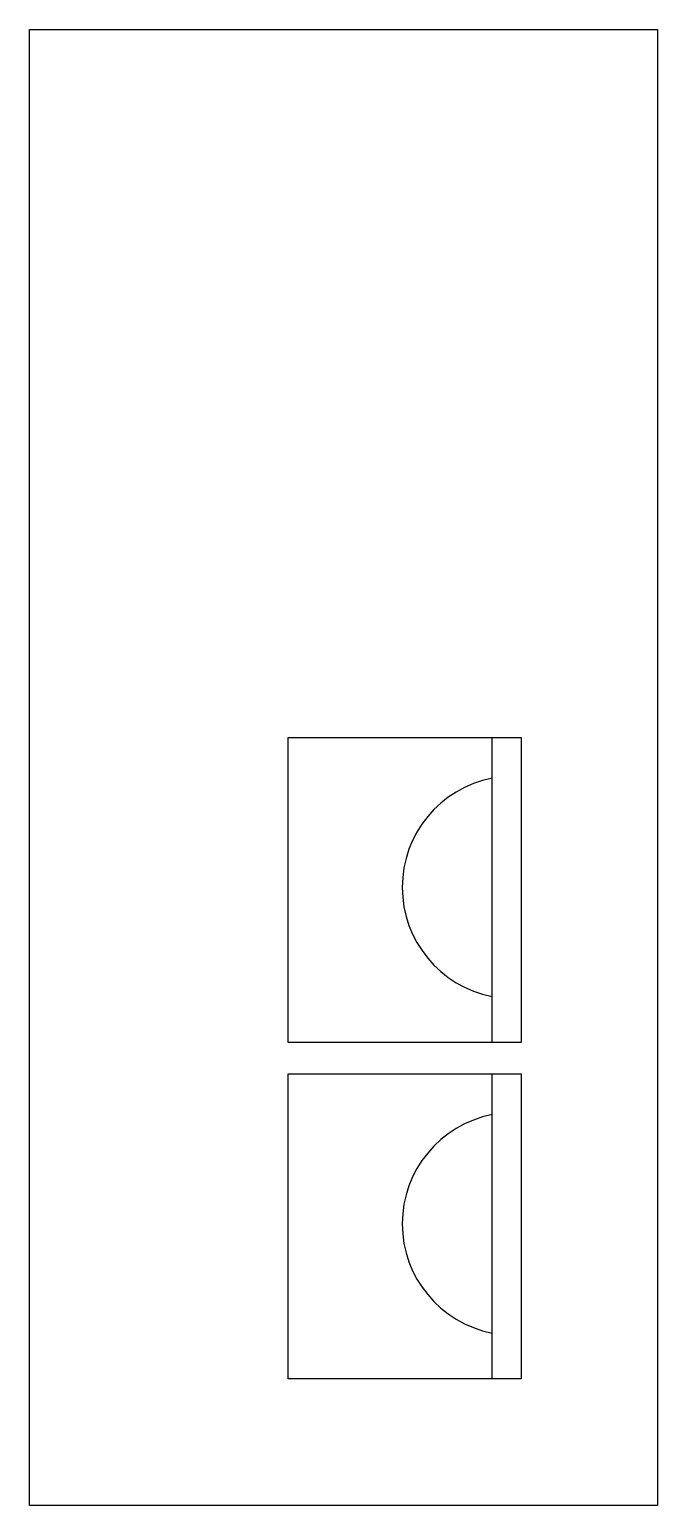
# Model space of a CAD drawing. Extents: x 0 to 46, y 0 to 108.
import ezdxf

# ---------------------------------------------------------------- set-up
doc = ezdxf.new("R2010")
doc.units = 0
doc.layers.add('Camada_1', color=7, linetype='CONTINUOUS')

msp = doc.modelspace()

# ---------------------------------------------------------------- linework, layer by layer
at = {"layer": 'Camada_1', "color": 7}
for points in [[(-0.00004, 108.158576), (45.999871, 108.158576), (45.999871, 0), (-0.00004, 0)], [(18.952513, 56.279301), (36.01142, 56.279301), (36.01142, 33.923784), (18.952513, 33.923784)], [(33.896184, 56.279301), (36.01143, 56.279301), (36.01143, 33.923784), (33.896184, 33.923784)], [(18.952513, 31.626839), (36.01142, 31.626839), (36.01142, 9.271322), (18.952513, 9.271322)], [(33.896184, 31.626839), (36.01143, 31.626839), (36.01143, 9.271322), (33.896184, 9.271322)]]:
    msp.add_lwpolyline(points, close=True, dxfattribs=at)
for points in [[(33.896294, 37.288218), (33.896294, 53.298367)], [(33.896294, 12.635745), (33.896294, 28.645904)]]:
    msp.add_lwpolyline(points, dxfattribs=at)
for points in [[(33.896294, 53.298367), (30.068681, 52.547319), (27.306986, 49.193633), (27.304057, 45.293032)], [(27.304057, 45.293032), (27.307234, 41.392626), (30.068872, 38.039228), (33.896294, 37.288218)], [(33.896294, 28.645904), (30.068685, 27.894852), (27.306995, 24.541168), (27.304067, 20.64057)], [(27.304067, 20.64057), (27.307238, 16.740164), (30.068873, 13.38676), (33.896294, 12.635745)]]:
    msp.add_open_spline(points, degree=3, dxfattribs=at)

doc.saveas('drawing.dxf')
